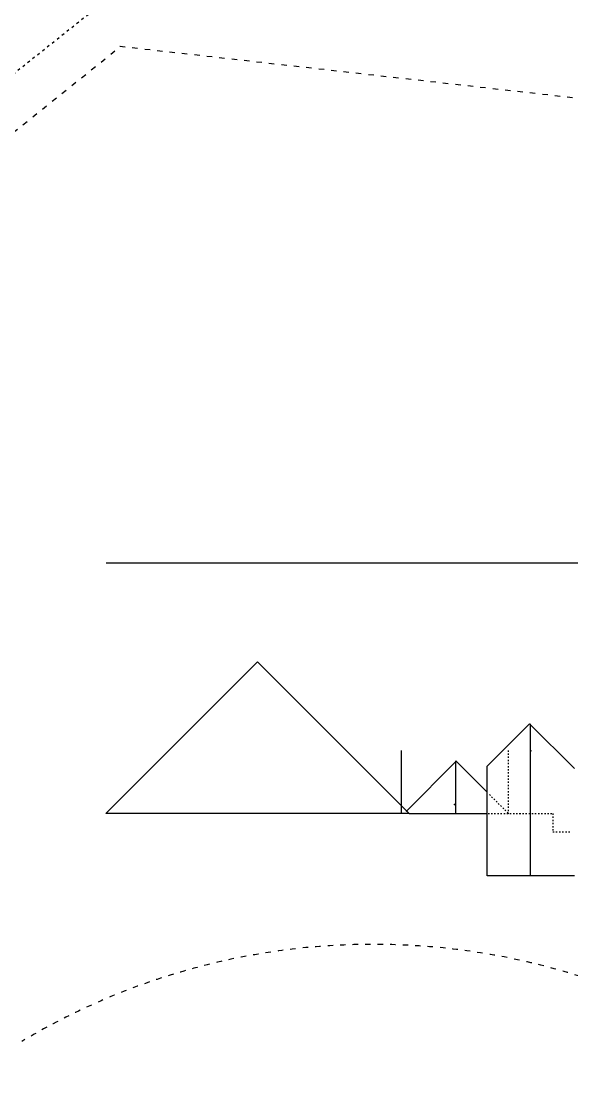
# Model space of a CAD drawing. Extents: x -92740 to -63661, y -15771 to -4391.
# Drawn here: x -77530 to -76790, y -7020 to -5606 of the extents above; entities that cross this region are included whole.
import ezdxf

# ---------------------------------------------------------------- set-up
doc = ezdxf.new("R2010")
doc.units = 0
doc.header["$MEASUREMENT"] = 0
doc.linetypes.add('Dashed', pattern=[1, 0.3, -0.4, 0.3])
doc.layers.add('ROOF', color=1, linetype='Continuous')
doc.layers.add('SETBACKS', color=13, linetype='Continuous')

msp = doc.modelspace()

# ---------------------------------------------------------------- linework, layer by layer
at = {"layer": 'ROOF', "color": 8, "linetype": 'Continuous', "ltscale": 12}
for p, q in [((-77415.6, -6334.1), (-76579.3, -6334.1)), ((-77416.1, -6670.6), (-77212.3, -6466.7)), ((-77008.4, -6670.6), (-77212.3, -6466.7)), ((-76903.9, -6607.1), (-76846.9, -6550)), ((-76846.9, -6550), (-76786.6, -6610.3)), ((-76845.8, -6550), (-76845.8, -6754.5)), ((-77019.3, -6585.8), (-77019.3, -6670.9)), ((-76945.8, -6600.8), (-77012.7, -6667.7)), ((-76904.7, -6641.1), (-76945.8, -6600)), ((-76945.8, -6670.6), (-76945.8, -6600)), ((-76903.9, -6754.5), (-76903.9, -6607.1)), ((-77008.4, -6670.6), (-77416.1, -6670.6)), ((-77008.4, -6670.6), (-76903.9, -6670.6)), ((-76786.3, -6754.5), (-76903.9, -6754.5))]:
    msp.add_line(p, q, dxfattribs=at)
at = {"layer": 'ROOF', "color": 10, "linetype": 'Dashed', "ltscale": 6}
for p, q in [((-76875.6, -6585.8), (-76875.6, -6670.9)), ((-76875.6, -6670.2), (-76901.5, -6644.3)), ((-76902.5, -6670.6), (-76815.5, -6670.6)), ((-76815.5, -6670.6), (-76815.5, -6695.2)), ((-76815.5, -6695.2), (-76791.3, -6695.2))]:
    msp.add_line(p, q, dxfattribs=at)
at = {"layer": 'ROOF', "color": 8, "linetype": 'Continuous', "ltscale": 12}
for p in [(-76845, -6586.4), (-76947.4, -6658.7)]:
    msp.add_point(p, dxfattribs=at)
at = {"layer": 'SETBACKS', "color": 5, "linetype": 'Dashed', "ltscale": 12}
msp.add_line((-77084.3, -5314.8), (-78215.8, -6215.4), dxfattribs=at)
at = {"layer": 'SETBACKS', "color": 1, "linetype": 'Dashed', "ltscale": 24}
for p, q in [((-78129.8, -6229.3), (-77395.9, -5640.1)), ((-77397.1, -5640), (-76511.9, -5740.2))]:
    msp.add_line(p, q, dxfattribs=at)
msp.add_arc((-77056.7, -7765.9), 919.5, 46.2636, 120.8925, dxfattribs=at)

doc.saveas('drawing.dxf')
